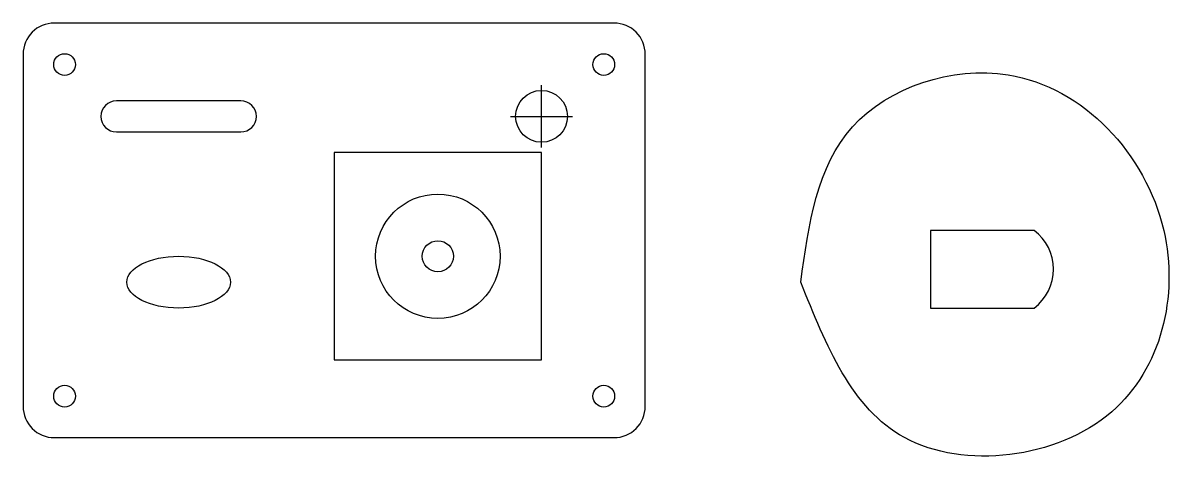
# Model space of a CAD drawing. Header units: millimetres. Extents: x 20 to 243, y 14 to 100.
import ezdxf

# ---------------------------------------------------------------- set-up
doc = ezdxf.new("R2010")
doc.units = ezdxf.units.MM
doc.layers.add('engrave', color=5, linetype='Continuous')

msp = doc.modelspace()

# ---------------------------------------------------------------- linework, layer by layer
for p, q in [((62, 85), (38, 85)), ((38, 79), (62, 79)), ((120, 75), (80, 75)), ((80, 75), (80, 35)), ((120, 35), (120, 75)), ((80, 35), (120, 35))]:
    msp.add_line(p, q)
for points in [[(26, 20), (134, 20, 0.414214), (140, 26), (140, 94, 0.414214), (134, 100), (26, 100, 0.414214), (20, 94), (20, 26, 0.414214)], [(195, 45), (215, 45, 0.5), (215, 60), (195, 60)]]:
    msp.add_lwpolyline(points, format="xyb", close=True)
for centre, radius in [((28, 92), 2.1), ((132, 92), 2.1), ((100, 55), 12), ((100, 55), 3), ((28, 28), 2.1), ((132, 28), 2.1)]:
    msp.add_circle(centre, radius)
for centre, start, end in [((38, 82), 90, 270), ((62, 82), -90, 90)]:
    msp.add_arc(centre, 3, start, end)
msp.add_ellipse((50, 50), major_axis=(10, 0), ratio=0.5)
msp.add_spline([(170, 50), (190, 20), (230, 25), (240, 60), (210, 90), (180, 80), (170, 50)], degree=3)
at = {"layer": 'engrave'}
for p, q in [((120, 76), (120, 88)), ((114, 82), (126, 82))]:
    msp.add_line(p, q, dxfattribs=at)
msp.add_circle((120, 82), 5, dxfattribs=at)

doc.saveas('drawing.dxf')
